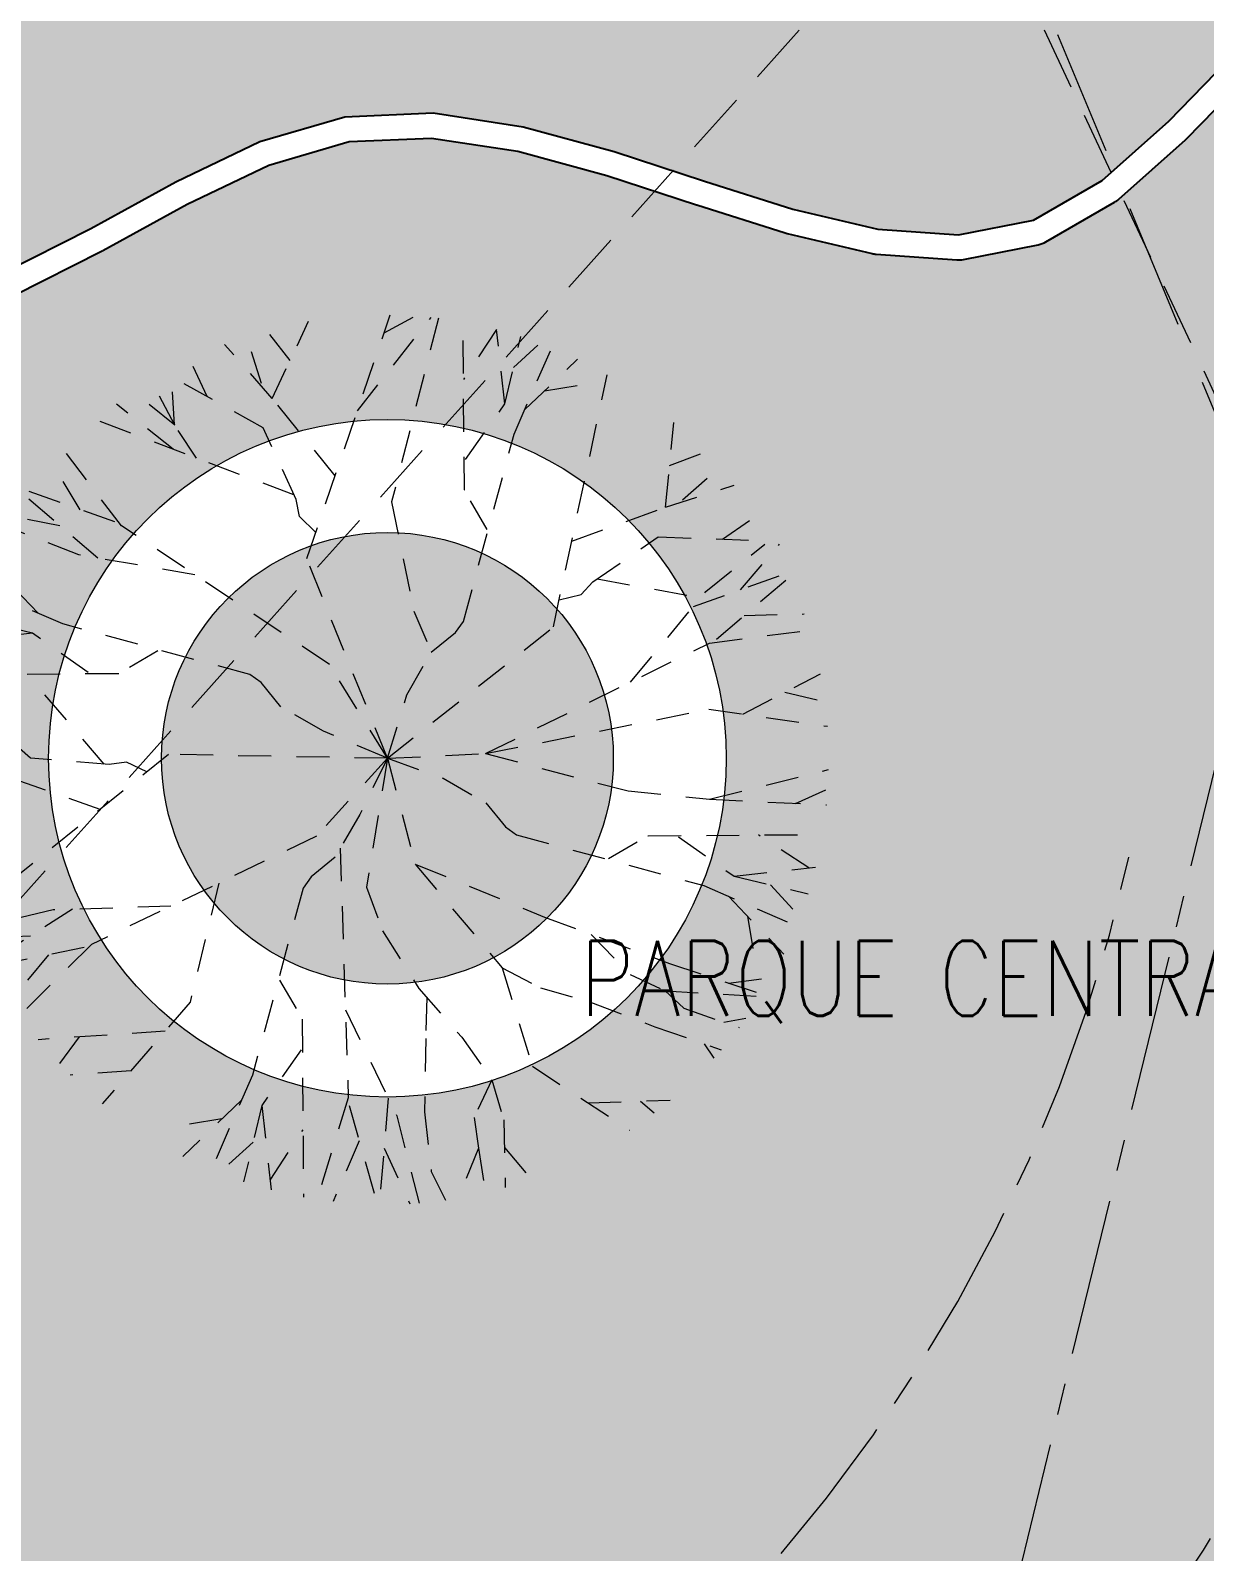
# Model space of a CAD drawing. Header units: inches. Extents: x 0 to 766, y -245 to 236.
# Drawn here: x 230.33 to 235.01, y 121.49 to 127.55 of the extents above; entities that cross this region are included whole.
import ezdxf

# ---------------------------------------------------------------- set-up
doc = ezdxf.new("R2010")
doc.units = ezdxf.units.IN
doc.header["$MEASUREMENT"] = 0
for name, pattern in [('CENTER', [2, 1.25, -0.25, 0.25, -0.25]), ('HIDDEN', [0.375, 0.25, -0.125]), ('HIDDEN2', [0.1875, 0.125, -0.0625])]:
    doc.linetypes.add(name, pattern=pattern)
for name, color, linetype, lineweight in [('A-BARANDAS', 251, 'Continuous', 9), ('A-JARDIN', 251, 'Continuous', 9), ('A-MURO BAJO', 251, 'Continuous', 9), ('A-PROYECCIONES', 251, 'HIDDEN', 9), ('DLP_TEXTO AMBIENTE', 251, 'Continuous', 9)]:
    doc.layers.add(name, color=color, linetype=linetype, lineweight=lineweight)
doc.styles.add('R100-200', font='romans.shx', dxfattribs={"width": 0.8, "height": 0.3})
pattern_1 = [(252.5, (224.7641944979498, 71.68061551552734), (0.1469112948203549, -0.1958632256862088), [0, -0.19304, 0, -0.2159, 0, -0.206375]), (222.5, (224.7641944979498, 71.68061551552734), (0.02146303516649123, -0.4225123546636738), [0, -0.10414, 0, -0.17399, 0, -0.06667500000000001]), (182.5, (224.8921542387927, 71.77021389089992), (-0.3235593409169935, -0.227435928835707), [0, -0.0635, 0, -0.2286, 0, -0.29845]), (172.5, (224.8921542387927, 71.77021389089992), (-0.2488009110903542, -0.3102854999200086), [0, -0.03175, 0, -0.14986, 0, -0.17145])]

# ---------------------------------------------------------------- blocks, each defined once
blk = doc.blocks.new('base general')
at = {"layer": 'A-PROYECCIONES', "color": 251}
for p, q in [((2.45636079198448, 71.1574504263699, 1.244826271779357e-06), (21.76303580476088, 29.87713120225817, 1.408050102675088e-06)), ((-4.806561493023764, 40.88797335885465, 1.244826271779357e-06), (16.04507620376535, 64.1407385263592, 1.244826271779357e-06))]:
    blk.add_line(p, q, dxfattribs=at)
blk = doc.blocks.new('TEXTOS_PG')
at = {"layer": 'DLP_TEXTO AMBIENTE', "style": 'R100-200', "width": 0.8}
blk.add_text('PARQUE CENTRAL', height=0.2999999999999998, dxfattribs=at).set_placement((64.41422689252067, 93.79233507160097, -6.446038355043855e-05))
blk = doc.blocks.new('pl_01')
at = {"layer": 'A-PROYECCIONES', "color": 8, "linetype": 'HIDDEN2', "ltscale": 0.3}
for p, q in [((-0.00933064142401463, 0.4339573252559603), (-0.07629614342999957, 0.5042073202916981)), ((-0.04222507114798191, 0.4684646112120845), (-0.02752374222001208, 0.5091026070779208)), ((-0.00933064142401463, 0.4339573252559603), (0.02254389391805489, 0.5092046996398949)), ((-0.00299265267597093, 0.4541108094897481), (-0.003720706704029908, 0.5097698180641146)), ((0.06034804775998737, 0.4593845606218565), (0.06560942403604031, 0.5053086824761976)), ((0.1041756627600421, 0.3033427826519528), (0.1078314014699799, 0.4978249883099579)), ((0.1454540574241037, 0.4846818599996823), (0.1065310103520005, 0.4286619181261813)), ((0.1527459413220527, 0.3996604118517553), (0.1451653107840229, 0.4880540082599509)), ((-0.1914431472719684, 0.4110081548039943), (-0.1926826953480258, 0.4722286299120242)), ((-0.1623333610079385, 0.3843826208817518), (-0.1797664393980085, 0.4684646112118571)), ((0.01086306109198176, 0.2486758250340699), (-0.1667542783139879, 0.4819985787239602)), ((0.01089812318400618, 0.4055704368297484), (0.08056959370202321, 0.4813922107800863)), ((0.1527459413220527, 0.3996604118517553), (0.1735934487300028, 0.478512994284074)), ((-0.2059609158359876, 0.3501970811817046), (-0.2261308998779441, 0.4634744505299295)), ((-0.1622395183500203, 0.3623223775857696), (-0.2206993693320101, 0.4597815872518822)), ((0.1623859541460888, 0.3650077213380882), (0.2086916340600169, 0.4640457563821201)), ((-0.2132600183999784, 0.3911887916819978), (-0.2686416239519644, 0.4389949228859678)), ((-0.04949736152400419, 0.3279666836160686), (-0.00933064142401463, 0.4339573252559603)), ((0.1753548032340291, 0.3927459610622464), (0.2379138252659914, 0.4495383001983555)), ((-0.2028342022199467, 0.3418079600521651), (-0.2842287863219894, 0.4286021063219323)), ((0.1983359420639204, 0.4136089370397258), (0.2568401362800046, 0.4215659694477836)), ((0.2404073587500193, 0.3446211773159575), (0.2735482543560011, 0.4238377867616236)), ((0.2740587171659854, 0.3652098439858946), (0.2858973294059979, 0.4202067977637398)), ((-0.3036160607219927, 0.2608269023883167), (-0.3094755550380341, 0.4051527854398955)), ((0.00126945397801137, 0.3162353201280439), (0.01089812318400618, 0.4055704368297484)), ((0.1063680747479907, 0.3376706331955575), (0.1527459413220527, 0.3996604118517553)), ((0.2361101900040126, 0.3229827103618845), (0.3085649718840386, 0.4036059284399016)), ((0.2767182799678949, 0.3027467270878788), (0.3139676277660328, 0.3993551654039038)), ((-0.3075811708320089, 0.3584975158437373), (-0.3375118225439451, 0.3819746801518704)), ((-0.1617661801079748, 0.2505444282899134), (-0.1623333610079385, 0.3843826208817518)), ((0.001891290491983, 0.3220050967379393), (0.094769740961965, 0.3975546238561947)), ((-0.3475560806639919, 0.3008327493596425), (-0.3505600769578905, 0.3699556012620633)), ((0.09918550207800081, 0.1538060539862727), (0.1623859541460888, 0.3650077213380882)), ((0.2916970119179041, 0.3415955250236493), (0.3452141391659893, 0.372259386954056)), ((0.2720508967800583, 0.2951073159838415), (0.3594844106099799, 0.3582830183402166)), ((-0.2714558724539984, 0.2315469618536099), (-0.3843991206900341, 0.3343768590241325)), ((-0.08625790250999898, 0.08274653711964675), (-0.2028342022199467, 0.3418079600521651)), ((0.2143397245861252, 0.2133445799161109), (0.2404073587500193, 0.3446211773159575)), ((0.003491771868027627, 0.2967201722162827), (0.00126945397801137, 0.3162353201280439)), ((0.3020753911499696, 0.09841413605386151), (0.3929377713300255, 0.3206139566759703)), ((-0.008186998481960472, 0.2736998463419695), (0.003491771868027627, 0.2967201722162827)), ((0.1040921324819806, 0.3027611644199624), (0.1041756627600421, 0.3033427826519528)), ((0.1288428757200109, 0.2576094398282294), (0.1040921324819806, 0.3027611644199624)), ((0.1082315218139911, 0.06301689170391), (0.2720508967800583, 0.2951073159838415)), ((0.3576281822099645, 0.2342653052219248), (0.4106276279820236, 0.2972161976938423)), ((0.3848291469359992, 0.2316841165079495), (0.4238429429519783, 0.2776938311158119)), ((-0.3839608445399563, 0.1758023605261769), (-0.446351774777952, 0.2445281857981172)), ((-0.404823820518061, 0.1987834993558408), (-0.4127808529260051, 0.2572866623336267)), ((-2.273736754432321e-13, -4.547473508864641e-13), (0.01086306109198176, 0.2486758250340699)), ((0.3848291469359992, 0.2316841165079495), (0.4363518598919995, 0.2571990071039636)), ((-0.1368298140299657, 0.195129823121988), (-0.2714558724539984, 0.2315469618536099)), ((0.3469569313859893, 0.2081687963939203), (0.3848291469359992, 0.2316841165079495)), ((0.3852509232780221, 0.2321811732238075), (0.4490453684339855, 0.2338528100219719)), ((-0.3562236360539828, 0.1628335114380661), (-0.4622668708320248, 0.2124144032397908)), ((0.3794223661019487, 0.1313044408259429), (0.4317391323180573, 0.2199940025398064)), ((0.4165541527680148, 0.1942522395836477), (0.4592102813999759, 0.2127299620681242)), ((-0.4321712210399937, 0.1641112153199629), (-0.4662391996079691, 0.2033982894056408)), ((-0.3908752953300336, 0.1531934986137458), (-0.477064104893941, 0.1759797334618725)), ((-0.1450219687019967, 0.09963202813196403), (-0.3562236360539828, 0.1628335114380661)), ((0.4124611691459563, 0.1201928513760322), (0.4753378124819392, 0.1726581158638965)), ((-0.3908752953300336, 0.1531934986137458), (-0.4871671435799385, 0.1449353447098929)), ((-0.4758977747159747, 0.1459016147157399), (-0.419877832842019, 0.1069785676438642)), ((-0.3288855166740063, 0.1068146008019539), (-0.3908752953300336, 0.1531934986137458)), ((0.06177631239006587, 0.119621545524069), (0.08985382941602893, 0.1412981682840382)), ((0.08985382941602893, 0.1412981682840382), (0.09918550207800081, 0.1538060539862727)), ((0.4299055911540108, 0.1321108689419361), (0.4834691241119913, 0.1476072823677441)), ((-0.2488243233059393, 0.1292904330121019), (-0.2939770791360843, 0.1045386585360575)), ((0.2967356407859825, 0.096143349977865), (0.3794223661019487, 0.1313044408259429)), ((0.4550347987380405, 0.09873897602369652), (0.4896864580140914, 0.1246364559181075)), ((-0.294558697367961, 0.1046232200517352), (-0.4963018497840039, 0.1084150821779986)), ((-0.2939770791360843, 0.1045386585360575), (-0.294558697367961, 0.1046232200517352)), ((0.03271190059803075, 0.071955662687742), (0.06177631239006587, 0.119621545524069)), ((0.3227063385780298, 0.0509720318636937), (0.4124611691459563, 0.1201928513760322)), ((0.4124611691459563, 0.1201928513760322), (0.4990480365780172, 0.07656014035796943)), ((-0.3847291168499396, 0.05461333324205953), (-0.4992841900800613, 0.0931094477816714)), ((-0.1325130517619755, 0.09030138670800625), (-0.1450219687019967, 0.09963202813196403)), ((-0.1108364290020063, 0.06222283844363119), (-0.1325130517619755, 0.09030138670800625)), ((0.2587809261960956, 0.07474000528782199), (0.2774164280940568, 0.09260104744794262)), ((0.2774164280940568, 0.09260104744794262), (0.2967356407859825, 0.096143349977865)), ((-0.433970731349973, 0.04354814950170294), (-0.5022129059999543, 0.07481116070994176)), ((-2.273736754432321e-13, -4.547473508864641e-13), (-0.08625790250999898, 0.08274653711964675)), ((-2.273736754432321e-13, -4.547473508864641e-13), (0.2293019567280226, 0.08570000275176426)), ((-2.273736754432321e-13, -4.547473508864641e-13), (0.03271190059803075, 0.071955662687742)), ((0.2293019567280226, 0.08570000275176426), (0.5038618555619792, -0.01638121562996275)), ((-0.3936586066920427, 0.05396571577807663), (-0.5067647905319745, 0.02473630590566245)), ((-0.2846536563779978, 0.05523929470814437), (-0.4065934249260295, 7.012418404883647e-05)), ((-0.1006529537519896, 0.05639015631595612), (-0.3847291168499396, 0.05461333324205953)), ((-0.06317157740403445, 0.03315945788995123), (-0.1108364290020063, 0.06222283844363119)), ((-2.273736754432321e-13, -4.547473508864641e-13), (0.1082315218139911, 0.06301689170391)), ((-0.3864945963059654, 0.009163580867834753), (-0.5068483208100361, 0.02260164324616198)), ((-0.1457252730180016, 0.02767327173000922), (-0.1959073765740413, 0.01057843940361636)), ((-2.273736754432321e-13, -4.547473508864641e-13), (-0.1457252730180016, 0.02767327173000922)), ((-2.273736754432321e-13, -4.547473508864641e-13), (-0.06317157740403445, 0.03315945788995123)), ((0.3958757683919885, 0.02376694218605735), (0.4998297149820132, -0.06286014352804159)), ((-0.4429167209999605, 0.01546341380981175), (-0.5069256636599562, -0.01227070096206262)), ((-0.4065934249260295, 7.012418404883647e-05), (-0.5064781063679789, -0.02275632894634327)), ((-0.1959073765740413, 0.01057843940361636), (-0.2625861944160306, -0.0288767264762555)), ((-2.273736754432321e-13, -4.547473508864641e-13), (-0.1211869648080324, -0.02853435545989669)), ((-2.273736754432321e-13, -4.547473508864641e-13), (-0.02437434136800221, -0.06272402011200029)), ((-2.273736754432321e-13, -4.547473508864641e-13), (0.07150810539599206, -0.0239267840759112)), ((-2.273736754432321e-13, -4.547473508864641e-13), (0.002329566641947167, -0.111590263979906)), ((-2.273736754432321e-13, -4.547473508864641e-13), (0.1443908510460119, -0.1925424469802692)), ((0.2912154237720301, -0.01241198056823123), (0.166597530137949, -0.03440313091800817)), ((0.4986695722320178, -0.07104198581987475), (0.2912154237720301, -0.01241198056823123)), ((0.4837124962800203, -0.008890302798135963), (0.5018705349839934, -0.04520638020585466)), ((-0.4029366549779638, -0.03154866413410673), (-0.4711107679199813, -0.03752984453399222)), ((-0.3197322481859146, -0.03526421464835039), (-0.4029366549779638, -0.03154866413410673)), ((-0.2625861944160306, -0.0288767264762555), (-0.3193032531780204, -0.07610742687597849)), ((-0.1211869648080324, -0.02853435545989669), (-0.2417159997719978, -0.1241476491061348)), ((-0.1211869648080324, -0.02853435545989669), (-0.185162907851975, -0.1738976639401244)), ((0.07150810539599206, -0.0239267840759112), (0.119173988231978, -0.05299119586834422)), ((0.166597530137949, -0.03440313091800817), (0.119173988231978, -0.05299119586834422)), ((-0.4711107679199813, -0.03752984453399222), (-0.5039732292659664, -0.05289322825797171)), ((-0.2731048220159664, -0.0376360620482501), (-0.3197322481859146, -0.03526421464835039)), ((-0.4457103447419968, -0.09188227456183995), (-0.5021304069599637, -0.06730581054603135)), ((-0.02437434136800221, -0.06272402011200029), (-0.05343875315998048, -0.1103899029480999)), ((0.119173988231978, -0.05299119586834422), (0.1408506109920609, -0.08106974413226453)), ((-0.3193032531780204, -0.07610742687597849), (-0.3684314314979815, -0.1091926356300519)), ((0.1408506109920609, -0.08106974413226453), (0.1533595279320252, -0.09040038555622232)), ((-0.4457103447419968, -0.09188227456183995), (-0.4966823766060315, -0.09850488499796484)), ((-0.4110669353700018, -0.08778413474988156), (-0.4457103447419968, -0.09188227456183995)), ((-0.3684314314979815, -0.1091926356300519), (-0.4110669353700018, -0.08778413474988156)), ((0.1533595279320252, -0.09040038555622232), (0.3645601640459972, -0.1536008376240261)), ((0.2571618825359678, -0.1200587904359054), (0.3023136071280419, -0.09530701596008839)), ((0.3023136071280419, -0.09530701596008839), (0.3028952253600323, -0.09539157747599347)), ((0.3028952253600323, -0.09539157747599347), (0.4936701304080202, -0.09897719200239408)), ((0.337223075903978, -0.09758295822598484), (0.3992128545600053, -0.1439618560382314)), ((0.4842353339460033, -0.1366699721397708), (0.4282143608339766, -0.09774692506789506)), ((-0.3684314314979815, -0.1091926356300519), (-0.4145318950500041, -0.121334431842115)), ((-0.05343875315998048, -0.1103899029480999), (-0.08151627018605723, -0.1320654944702255)), ((0.002329566641947167, -0.111590263979906), (-0.04420814182196864, -0.2724747355978252)), ((0.002329566641947167, -0.111590263979906), (0.1214158996440347, -0.3695059814938304)), ((0.002329566641947167, -0.111590263979906), (0.04610252602799392, -0.3666989516580088)), ((-0.4145318950500041, -0.121334431842115), (-0.491456062422003, -0.1211209655759831)), ((-0.445843374443939, -0.1215582104880468), (-0.4828596624540751, -0.1509288999659475)), ((-0.2417159997719978, -0.1241476491061348), (-0.3543509078460261, -0.155573595918213)), ((-0.2417159997719978, -0.1241476491061348), (-0.2653406311139292, -0.1670564310479676)), ((-0.08151627018605723, -0.1320654944702255), (-0.0908479428480291, -0.1445744114100762)), ((0.3992128545600053, -0.1439618560382314), (0.4843054581299953, -0.1366637847122547)), ((-0.3543509078460261, -0.155573595918213), (-0.4300520269499657, -0.2644166418660916)), ((-0.0908479428480291, -0.1445744114100762), (-0.1540483949160034, -0.3557760787621191)), ((0.3645601640459972, -0.1536008376240261), (0.4617141272639174, -0.19902584028614)), ((0.3992128545600053, -0.1439618560382314), (0.475494560658035, -0.1641287463660319)), ((0.4405087802700223, -0.1548795727439938), (0.4673003435100327, -0.1857754632237629)), ((-0.2653406311139292, -0.1670564310479676), (-0.2831975483219935, -0.2234692746001201)), ((0.392298403769928, -0.1665707179504352), (0.4479584435820243, -0.227881942002341)), ((-0.185162907851975, -0.1738976639401244), (-0.241538626836018, -0.3146193701820721)), ((-0.185162907851975, -0.1738976639401244), (-0.185162907851975, -0.1738976639401244)), ((0.413161379747919, -0.1895518567803265), (0.4211184121560905, -0.2480550197581124)), ((0.1443908510460119, -0.1925424469802692), (0.4291651622700101, -0.2611527735964501)), ((0.1749660265080024, -0.1999085800141529), (0.1804532439060154, -0.2251316302563282)), ((-0.3977835586919696, -0.2180212442460743), (-0.3968337884939501, -0.3112998150600106)), ((-0.2831975483219935, -0.2234692746001201), (-0.3130797318480063, -0.2959611810483693)), ((0.2412705049559918, -0.215883487872361), (0.2770823069820949, -0.3234230489877064)), ((-0.2061836632439622, -0.2263691158561869), (-0.2530173370139437, -0.2694068025482466)), ((0.1804532439060154, -0.2251316302563282), (0.19450386165596, -0.2388563767976848)), ((0.19450386165596, -0.2388563767976848), (0.243469104372025, -0.3141955313642484)), ((-0.1205053164899823, -0.2483777972518055), (-0.09575457325195202, -0.2935295218442207)), ((0.1976656373640253, -0.2437227889201949), (0.1733861698920123, -0.3609590809503516)), ((-0.2530173370139437, -0.2694068025482466), (-0.2725634220659572, -0.3087475010099752)), ((-0.04420814182196864, -0.2724747355978252), (-0.05619628357197826, -0.3649747217223194)), ((-0.3971782219859961, -0.277445302758224), (-0.4109421555720019, -0.2927499059160255)), ((-0.09575457325195202, -0.2935295218442207), (-0.09583913476797079, -0.2941111400757563)), ((0.07946410656597891, -0.278646695028101), (0.1801180915559826, -0.366859824786161)), ((-0.3130797318480063, -0.2959611810483693), (-0.3412933722899538, -0.3704908137840448)), ((-0.2725634220659572, -0.3087475010099752), (-0.2929644034200578, -0.3293567924404215)), ((-0.2725634220659572, -0.3087475010099752), (-0.2819641876740206, -0.416765556557948)), ((-0.09583913476797079, -0.2941111400757563), (-0.09955881023404345, -0.4920820238878605)), ((-0.241538626836018, -0.3146193701820721), (-0.2792004698339383, -0.4185939415322082)), ((-0.09803051551796216, -0.3284389906200431), (-0.1444094133300382, -0.3904287692760136)), ((0.243469104372025, -0.3141955313642484), (0.2373518005559845, -0.4169831477761363)), ((0.2770823069820949, -0.3234230489877064), (0.3732782500979397, -0.3355710326279677)), ((0.2770823069820949, -0.3234230489877064), (0.2999520721081126, -0.4020559777259223)), ((-0.2929644034200578, -0.3293567924404215), (-0.3164291928719649, -0.3916301615463453)), ((0.2849001222598986, -0.3430506018419237), (0.3206851120979763, -0.385813979226441)), ((0.3243810690900091, -0.3293959794841612), (0.3386688715800119, -0.3702278480936911)), ((-0.334111830857978, -0.351521190774065), (-0.3504373596359756, -0.3619851627599928)), ((-0.1540483949160034, -0.3557760787621191), (-0.2027362346099721, -0.4599084295259672)), ((0.1635275346120011, -0.3523193689859454), (0.2005386664320667, -0.4658597040240693)), ((-0.3099127999500411, -0.3743373315239751), (-0.306112687920006, -0.3996263809979155)), ((-0.05619628357197826, -0.3649747217223194), (-0.06592704534000404, -0.497562022620059)), ((-0.05619628357197826, -0.3649747217223194), (-0.02599338502795945, -0.5010929815321106)), ((0.04610252602799392, -0.3666989516580088), (0.02335754070003304, -0.501078544200027)), ((0.1214158996440347, -0.3695059814938304), (0.1335453210000423, -0.4878745728483409)), ((0.1256986310580146, -0.3773691712437994), (0.1979739775259759, -0.4668940357380507)), ((0.1801180915559826, -0.366859824786161), (0.2321522985600382, -0.435169029906092)), ((-0.2655994718519423, -0.3810445034757777), (-0.2607990589619931, -0.4301293697997153)), ((-0.1670172440040005, -0.3835143184860499), (-0.2345128023420102, -0.4447873867322869)), ((-0.1444094133300382, -0.3904287692760136), (-0.1665026562420167, -0.473998234319879)), ((-0.1444094133300382, -0.3904287692760136), (-0.1364400060660387, -0.4833412506002333)), ((0.2391275923919807, -0.3871494324359901), (0.2641990506479033, -0.4262952269161815)), ((-0.1899983828340055, -0.4043772944644388), (-0.248502577049976, -0.4123343268722692)), ((0.03960572662805362, -0.4050836924939176), (0.08300331538202954, -0.4945858697524272)), ((0.1518528892140125, -0.4097655130142357), (0.151629110567967, -0.4779612819540944)), ((0.1811225173679532, -0.4062974596199638), (0.2316387420358978, -0.4520194588260438)), ((-0.1553260987980138, -0.431723663747789), (-0.1927012576319953, -0.4641334116120106)), ((-0.1371175294319187, -0.4754502174243953), (-0.09819345112197198, -0.4194302755504395)), ((-0.06345516785398786, -0.463107329802142), (-0.06337163757609687, -0.4625257115701515)), ((-0.06337163757609687, -0.4625257115701515), (-0.04791750490801405, -0.4995492182458747)), ((0.06318704597390479, -0.4537158453358643), (0.05148249467401911, -0.4989098506862319))]:
    blk.add_line(p, q, dxfattribs=at)

msp = doc.modelspace()

# ---------------------------------------------------------------- hatches: boundary and pattern name
h = msp.add_hatch()
h.set_pattern_fill('AR-SAND', color=251, scale=0.005, angle=215)
h.set_pattern_definition(pattern_1)
edge = h.paths.add_edge_path()
edge.add_line((230.3396697523078, 133.2823181851628), (230.2623295047891, 133.345979945829))
edge.add_ellipse((233.8345979103999, 123.2629980017292), major_axis=(1.903492890928215, -11.14023951440234), ratio=0.4471166860788995, start_angle=201.1471434014336, end_angle=228.0875196622377)
edge.add_line((228.8563933613682, 130.0712711904077), (228.9544075487886, 130.0501225740509))
edge.add_spline(control_points=[(228.9544075487886, 130.0501225740509), (228.867825206655, 129.6488436228456), (228.796509481612, 129.2261538022058), (228.7414063188719, 128.7858617325174)], knot_values=[3.980856582888995, 3.980856582888995, 3.980856582888995, 3.980856582888995, 4.117810796237445, 4.117810796237445, 4.117810796237445, 4.117810796237445], degree=3, periodic=0)
edge.add_line((228.7414063188719, 128.7858617325174), (228.6421633533651, 128.7982751604518))
edge.add_ellipse((233.8345979103999, 123.2629980017292), major_axis=(1.903492890928215, -11.14023951440234), ratio=0.4471166860788995, start_angle=235.9332258345828, end_angle=248.0555698722372)
edge.add_line((228.5031507489296, 126.6367656393761), (228.9958369833423, 126.440344579597))
edge.add_line((228.9958369833423, 126.440344579597), (229.4400215162552, 126.3888409101265))
edge.add_line((229.4400215162552, 126.3888409101265), (229.8445784292073, 126.4480353026511))
edge.add_line((229.8445784292073, 126.4480353026511), (230.2183818037395, 126.5837084335136))
edge.add_line((230.2183818037395, 126.5837084335136), (230.5703057213052, 126.761640972537))
edge.add_line((230.5703057213052, 126.761640972537), (230.9092242634745, 126.9476135960641))
edge.add_line((230.9092242634745, 126.9476135960641), (231.2440115118172, 127.107406976712))
edge.add_line((231.2440115118172, 127.107406976712), (231.583541547787, 127.2068017898919))
edge.add_line((231.583541547787, 127.2068017898919), (231.9343269398325, 127.2214879692393))
edge.add_line((231.9343269398325, 127.2214879692393), (232.293434204121, 127.166792499912))
edge.add_line((232.293434204121, 127.166792499912), (232.6555683436402, 127.0679516308801))
edge.add_line((232.6555683436402, 127.0679516308801), (233.0154343614943, 126.9502016083198))
edge.add_line((233.0154343614943, 126.9502016083198), (233.3677372607292, 126.838778678407))
edge.add_line((233.3677372607292, 126.838778678407), (233.7071820443327, 126.7589190901118))
edge.add_line((233.7071820443327, 126.7589190901118), (234.0284737154382, 126.7358590914728))
edge.add_line((234.0284737154382, 126.7358590914728), (234.3263172770041, 126.7948349268036))
edge.add_line((234.3263172770041, 126.7948349268036), (234.5999449776084, 126.9522672659578))
edge.add_line((234.5999449776084, 126.9522672659578), (234.8666980476648, 127.1893144502165))
edge.add_line((234.8666980476648, 127.1893144502165), (235.1484449629736, 127.4783192464011))
edge.add_line((235.1484449629736, 127.4783192464011), (235.4670541994512, 127.791624415745))
edge.add_line((235.4670541994512, 127.791624415745), (235.8443942328979, 128.1015727250697))
edge.add_line((235.8443942328979, 128.1015727250697), (236.3023335392593, 128.3805069346773))
edge.add_line((236.3023335392593, 128.3805069346773), (236.8627405943646, 128.6007698104577))
edge.add_line((236.8627405943646, 128.6007698104577), (237.5474838742181, 128.7347041173984))
edge.add_ellipse((233.8345979103999, 123.2629980017292), major_axis=(1.903492890928215, -11.14023951440234), ratio=0.4471166860788995, start_angle=114.954663967562, end_angle=120.3321028464167)
edge.add_line((237.1724657361003, 129.6235258459467), (237.0810619289061, 129.5821313244151))
edge.add_spline(control_points=[(237.0810619289061, 129.5821313244151), (236.898665866431, 129.9846381862508), (236.7067171708279, 130.3685674928921), (236.506995179074, 130.7306051655533)], knot_values=[2.100216965829491, 2.100216965829491, 2.100216965829491, 2.100216965829491, 2.232474211763281, 2.232474211763281, 2.232474211763281, 2.232474211763281], degree=3, periodic=0)
edge.add_line((236.506995179074, 130.7306051655533), (236.5950095724544, 130.7791604857787))
edge.add_ellipse((233.8345979103999, 123.2629980017292), major_axis=(1.903492890928215, -11.14023951440234), ratio=0.4471166860788995, start_angle=127.9090223588658, end_angle=150.5435838134925)
edge.add_line((234.6266264065743, 133.3816689340035), (234.5595668128174, 133.3070235141413))
edge.add_spline(control_points=[(234.5595668128174, 133.3070235141413), (234.3436081510683, 133.5011540540355), (234.126218012558, 133.6690195930051), (233.3059751483036, 134.1982920720102), (232.7087417200621, 134.3718608069094), (231.5893246081489, 134.2869398268732), (231.0623856989207, 134.0293515567528), (230.5059300173255, 133.4751762571605), (230.4217018448928, 133.3821808892163), (230.3396697523078, 133.2823181851628)], knot_values=[2.627512083252793, 2.627512083252793, 2.627512083252793, 2.627512083252793, 2.752390355920368, 2.752390355920368, 3.099682615170741, 3.099682615170741, 3.446974874421115, 3.446974874421115, 3.510668945630634, 3.510668945630634, 3.510668945630634, 3.510668945630634], degree=3, periodic=0)
at = {"layer": 'A-JARDIN'}
h = msp.add_hatch(dxfattribs=at)
h.set_pattern_fill('AR-SAND', color=251, scale=0.005, angle=215)
h.set_pattern_definition(pattern_1)
edge = h.paths.add_edge_path()
edge.add_arc((225.6879002641892, 123.3335698759975), 1.002146658241305, 257.4460299640672, 366.6326294050357)
edge.add_spline(control_points=[(231.2466494466591, 136.2993001053902), (230.9591041243641, 136.2250012774812), (230.6797355579276, 136.1215556246089), (229.9129465459212, 135.7455524849566), (229.4670531478425, 135.4095382532897), (228.6980060788867, 134.6328291409509), (228.3721456226142, 134.1920316238748), (227.8113876408554, 133.2359534204798), (227.5760997863492, 132.7197153634252), (226.9675558980909, 131.0385636380734), (226.7113627121091, 129.7640265879082), (226.4641705319757, 127.0286333692121), (226.4758844817645, 125.568590777074), (226.6351630469965, 123.8771913471492), (226.6579394221719, 123.663304786277), (226.6833397042303, 123.4493206702965)], knot_values=[3.178988399227746, 3.178988399227746, 3.178988399227746, 3.178988399227746, 3.27264474534757, 3.27264474534757, 3.451258533299967, 3.451258533299967, 3.629872321252364, 3.629872321252364, 3.808486109204761, 3.808486109204761, 4.176816059395009, 4.176816059395009, 4.545146009585258, 4.545146009585258, 4.598367518391226, 4.598367518391226, 4.598367518391226, 4.598367518391226], degree=3, periodic=0)
edge.add_line((227.515378732782, 144.155646893275), (222.7705222890602, 122.9596663295152))
edge.add_line((222.7705222890602, 122.9596663295152), (225.4700745225657, 122.3553828420909))
edge.add_line((237.0326780342677, 136.0598947313475), (237.248083948298, 137.0308641279908))
edge.add_arc((237.0517782714981, 147.9595150212618), 10.93041381951005, 241.9587497731338, 271.0290636464855, ccw=False)
edge.add_line((231.9133128974011, 138.3122293996485), (232.1964717185131, 138.1244385084929))
edge.add_line((232.1964717185131, 138.1244385084929), (232.3979781340406, 137.861538208169))
edge.add_line((232.3979781340406, 137.861538208169), (232.5063023821515, 137.5519653065922))
edge.add_line((232.5063023821515, 137.5519653065922), (232.5099147009844, 137.2241566135409))
edge.add_line((232.5099147009844, 137.2241566135409), (232.3972853287653, 136.9065489387932))
edge.add_line((232.3972853287653, 136.9065489387932), (232.1568845034583, 136.627579088402))
edge.add_line((232.1568845034583, 136.627579088402), (231.7771824634058, 136.4156838749396))
edge.add_line((231.7771824634058, 136.4156838749396), (231.6699464528303, 136.4118425688567))
edge.add_line((231.6699464528303, 136.4118425688567), (231.3560908607562, 136.325824191873))
edge.add_line((231.3560908607562, 136.325824191873), (230.9961608123506, 136.2265572138922))
edge.add_spline(control_points=[(242.335392128962, 115.711400345047), (242.4972075047501, 116.4642880811217), (242.6101641862135, 117.244457290587), (242.8343337629287, 119.8062117957371), (242.7804862959258, 121.6727872975962), (242.3015829674498, 125.4022095129686), (241.8761861856567, 127.2613408612879), (240.8451584959059, 130.2857026449265), (240.3143472674076, 131.5070206197771), (239.2291498015059, 133.4438550342666), (238.7178828295384, 134.2092209505709), (237.783157242515, 135.3329146244424), (237.4002201774222, 135.7349236841174), (236.982852323674, 136.1042910861643)], knot_values=[0.8406520218730379, 0.8406520218730379, 0.8406520218730379, 0.8406520218730379, 1.040299333781935, 1.040299333781935, 1.478077922924497, 1.478077922924497, 1.915856512067059, 1.915856512067059, 2.242318769656856, 2.242318769656856, 2.484008472098275, 2.484008472098275, 2.63345040619262, 2.63345040619262, 2.63345040619262, 2.63345040619262], degree=3, periodic=0)
edge.add_arc((244.6264686568413, 115.0296093077259), 2.390370405447812, 163.4277606520959, 242.6530385894294)
edge.add_arc((236.9995836453984, 146.8800651161792), 9.867755442743283, 196.0271605298693, 288.2615441978883)
edge.add_line((240.09169562792, 137.5092892163294), (249.3412522330711, 115.3263536431687))
edge.add_line((249.3412522330711, 115.3263536431687), (245.2035464950552, 113.5643105693953))
h = msp.add_hatch(dxfattribs=at)
h.set_pattern_fill('AR-SAND', color=251, scale=0.005, angle=215, style=0)
h.set_pattern_definition(pattern_1)
edge = h.paths.add_edge_path()
edge.add_ellipse((233.8345979103999, 123.2629980017292), major_axis=(1.903492890928215, -11.14023951440234), ratio=0.4471166860788995, start_angle=263.4673947837129, end_angle=411.4738928118009)
edge.add_line((238.9169765186304, 116.9898873106935), (238.8184370591719, 117.0070828991802))
edge.add_spline(control_points=[(238.8184370591719, 117.0070828991803), (238.8375174856576, 117.1163257398503), (238.8555257988576, 117.2269198010536), (238.9283077183884, 117.7082538111927), (238.972280495562, 118.0916877725022), (239.0041717854276, 118.4862749987142)], knot_values=[7.181571644486558, 7.181571644486558, 7.181571644486558, 7.181571644486558, 7.217271496708098, 7.217271496708098, 7.335160309718765, 7.335160309718765, 7.335160309718765, 7.335160309718765], degree=3, periodic=0)
edge.add_line((239.0041717854276, 118.4862749987142), (239.1039737214687, 118.4781856827839))
edge.add_ellipse((233.8345979103999, 123.2629980017292), major_axis=(1.903492890928215, -11.14023951440234), ratio=0.4471166860788995, start_angle=60.27411383579531, end_angle=95.49161994442852)
edge.add_line((238.6105585962205, 125.176297900188), (238.512549429108, 125.1551832734468))
edge.add_spline(control_points=[(238.512549429108, 125.1551832734468), (238.4147870280087, 125.6083667120757), (238.3048639313149, 126.0566481799679), (238.1836936320417, 126.4966032338189)], knot_values=[1.666650803193895, 1.666650803193895, 1.666650803193895, 1.666650803193895, 1.790676155569916, 1.790676155569916, 1.790676155569916, 1.790676155569916], degree=3, periodic=0)
edge.add_line((238.1836936320417, 126.4966032338189), (238.280522970955, 126.5232789006929))
edge.add_ellipse((233.8345979103999, 123.2629980017292), major_axis=(1.903492890928215, -11.14023951440234), ratio=0.4471166860788995, start_angle=102.5974605021038, end_angle=114.3993145761366)
edge.add_line((237.5844053696144, 128.6400309103401), (236.8908591467427, 128.5043747668015))
edge.add_line((236.8908591467427, 128.5043747668015), (236.3469653042796, 128.2906022584858))
edge.add_line((236.3469653042796, 128.2906022584858), (235.9024269895984, 128.0198306926387))
edge.add_line((235.9024269895984, 128.0198306926387), (235.5339814130805, 127.7171883183392))
edge.add_line((235.5339814130805, 127.7171883183392), (235.2193122365519, 127.4077576166813))
edge.add_line((235.2193122365519, 127.4077576166813), (234.9358016220023, 127.1169436869897))
edge.add_line((234.9358016220023, 127.1169436869897), (234.658704607286, 126.8707044690149))
edge.add_line((234.658704607286, 126.8707044690149), (234.376187338646, 126.7081574970084))
edge.add_arc((234.3263172763094, 126.7948349270726), 0.09999999999999999, 281.2002263848765, 299.91407110358455, ccw=False)
edge.add_line((234.3457410990224, 126.6967394882836), (234.047897540932, 126.6377636527097))
edge.add_arc((234.028473718219, 126.7358590914987), 0.1, 265.89476171988656, 281.20022638486046, ccw=False)
edge.add_line((234.0213148546898, 126.6361156672895), (233.6920560804537, 126.6597474871236))
edge.add_line((233.6920560804537, 126.6597474871236), (233.3411716297518, 126.7422984314862))
edge.add_line((233.3411716297518, 126.7422984314862), (232.9848071648919, 126.8550059138195))
edge.add_line((232.9848071648919, 126.8550059138195), (232.6268360796622, 126.972135903393))
edge.add_line((232.6268360796622, 126.972135903393), (232.272671200912, 127.068801643406))
edge.add_line((232.272671200912, 127.068801643406), (231.928838839953, 127.1211705990927))
edge.add_line((231.928838839953, 127.1211705990927), (231.5999211063847, 127.1073999433639))
edge.add_line((231.5999211063847, 127.1073999433639), (231.2798267564742, 127.0136947781639))
edge.add_line((231.2798267564742, 127.0136947781639), (230.9548511102569, 126.8585844590189))
edge.add_line((230.9548511102569, 126.8585844590189), (230.6169323033941, 126.6731604137633))
edge.add_line((230.6169323033941, 126.6731604137633), (230.2581437883861, 126.4917571371017))
edge.add_line((230.2581437883861, 126.4917571371017), (229.8691278435158, 126.3505625551587))
edge.add_line((229.8691278435158, 126.3505625551587), (229.4544992629893, 126.28989448652))
edge.add_arc((229.4400215141926, 126.3888409103552), 0.1, 263.38602868295936, 278.3243942257647, ccw=False)
edge.add_line((229.428503576539, 126.289506439439), (228.9843190451041, 126.3410101087348))
edge.add_arc((228.9958369827577, 126.440344579651), 0.1, 248.26412874775622, 263.38602868294316, ccw=False)
edge.add_line((228.9588041439421, 126.3474544894947), (228.5024560459735, 126.5293884883467))
edge.add_ellipse((233.8345979103999, 123.2629980017292), major_axis=(1.903492890928215, -11.14023951440234), ratio=0.4471166860788995, start_angle=248.6322747429685, end_angle=255.756195188041)
edge.add_line((228.5383872748539, 125.1791181185704), (228.6382450769254, 125.1847162759723))
edge.add_spline(control_points=[(228.6382450769254, 125.1847162759723), (228.6433885250246, 125.0931562642427), (228.6490877446142, 125.001391538498), (228.6826792307786, 124.5076804478513), (228.7206329516141, 124.1025955538126), (228.7688427616324, 123.6966473991843)], knot_values=[4.463788780144643, 4.463788780144643, 4.463788780144643, 4.463788780144643, 4.488851652172236, 4.488851652172236, 4.598372441142901, 4.598372441142901, 4.598372441142901, 4.598372441142901], degree=3, periodic=0)
edge.add_line((228.7688427616324, 123.6966473991843), (228.6693933858521, 123.6848499365958))
h.paths.add_polyline_path([(230.4026766664762, 124.6498487862619, -1), (233.1026766664762, 124.6498487862619, -1)], flags=16)
edge = h.paths.add_edge_path(flags=0)
edge.add_arc((231.7526766664762, 124.6498487862619), 0.9, 0, 360)

# ---------------------------------------------------------------- linework, layer by layer
at = {"color": 251}
msp.add_lwpolyline([(228.5031507489277, 126.6367656393768), (228.9958369833423, 126.440344579597), (229.4400215162552, 126.3888409101265), (229.8445784292073, 126.4480353026511), (230.2183818037395, 126.5837084335136), (230.5703057213052, 126.761640972537), (230.9092242634745, 126.9476135960641), (231.2440115118172, 127.107406976712), (231.583541547787, 127.2068017898919), (231.9343269398325, 127.2214879692393), (232.293434204121, 127.166792499912), (232.6555683436402, 127.0679516308801), (233.0154343614943, 126.9502016083198), (233.3677372607292, 126.838778678407), (233.7071820443327, 126.7589190901118), (234.0284737154382, 126.7358590914728), (234.3263172770041, 126.7948349268036), (234.5999449776084, 126.9522672659578), (234.8666980476648, 127.1893144502165), (235.1484449629736, 127.4783192464011)], dxfattribs=at)
msp.add_lwpolyline([(230.2635024812137, 126.4944664892601), (230.6154263987794, 126.6723990292149, 0.00843661037348202), (230.6184116652241, 126.6739721746044), (230.9548511102569, 126.8585844590189), (231.2798267564742, 127.0136947781639), (231.5999211063847, 127.1073999433639), (231.928838839953, 127.1211705990927), (232.2726712009119, 127.0688016434061), (232.6268360796623, 126.9721359033929), (232.9843362548511, 126.8551599980192, 0.002477282000151609), (232.9852795436984, 126.8548565144511), (233.3375824429334, 126.7434335845383, 0.01881537363771804), (233.3448359828274, 126.7414363362687), (233.6842807664309, 126.6615767489048, 0.03987447875801257), (233.7000231807999, 126.6591756661283), (234.0213148519053, 126.6361156674894, 0.06688214651195301), (234.0478975378448, 126.6377636520984), (234.3457410994108, 126.6967394883605, 0.08183651479910242), (234.3761873395654, 126.7081574975373), (234.6498150401696, 126.8655898357602, 0.05114545127797471), (234.6663709266816, 126.8775170595246), (234.933123996738, 127.1145642447146, 0.01790468480909277), (234.9383021186461, 127.1195085971477), (235.2193122365518, 127.4077576166811)], format="xyb", dxfattribs=at)
at = {"layer": 'A-BARANDAS', "color": 251}
for points, knots in [([(239.3847024874942, 116.9082669793489, -2.710756627989497e-06), (239.445385905123, 117.2561703092279, -2.710756627989497e-06), (239.495437606058, 117.6159442039998, -2.710756627989497e-06), (239.6839478422428, 119.3925463157566, -2.710756627989497e-06), (239.6759441300476, 120.9437900335388, -2.710756627989497e-06), (239.3503524120263, 124.0923252730491, -2.710756627989497e-06), (239.0334067296592, 125.6869034209149, -2.710756627989497e-06), (238.1407391653868, 128.6613657875778, -2.710756627989497e-06), (237.5661186911113, 130.0386774550053, -2.710756627989497e-06), (236.2418545006315, 132.3582371073635, -2.710756627989497e-06), (235.4952358123503, 133.3001857819827, -2.710756627989497e-06), (234.1945104602439, 134.3533014693158, -2.710756627989497e-06), (233.6692063694593, 134.6446733699041, -2.710756627989497e-06), (232.5977720704343, 134.9453948438959, -2.710756627989497e-06), (232.0488702300011, 134.9486037270026, -2.710756627989497e-06), (231.021810808825, 134.6468617814454, -2.710756627989497e-06), (230.5515569702495, 134.3436569656106, -2.710756627989497e-06), (230.0573277065944, 133.836360297245, -2.710756627989497e-06), (229.9751992279437, 133.7444859492453, -2.710756627989497e-06), (229.8956105519849, 133.6478405549051, -2.710756627989497e-06)], [0.898317537541338, 0.898317537541338, 0.898317537541338, 0.898317537541338, 1.00766737331721, 1.00766737331721, 1.423431761626511, 1.423431761626511, 1.839196149935811, 1.839196149935811, 2.254960538245112, 2.254960538245112, 2.670724926554412, 2.670724926554412, 2.932666951647042, 2.932666951647042, 3.194608976739671, 3.194608976739671, 3.456551001832301, 3.456551001832301, 3.510712109295373, 3.510712109295373, 3.510712109295373, 3.510712109295373]), ([(239.3354710924561, 116.9168580836477, -2.710756627989497e-06), (239.357111820975, 117.0409312025504, -2.710756627989497e-06), (239.3773998781637, 117.1665456323745, -2.710756627989497e-06), (239.5748933309753, 118.492599819866, -2.710756627989497e-06), (239.6315456040268, 119.8205538662942, -2.710756627989497e-06), (239.4967180380429, 122.5705728764506, -2.710756627989497e-06), (239.3063541582617, 123.9909618954035, -2.710756627989497e-06), (238.7018375566061, 126.7406860628026, -2.710756627989497e-06), (238.2892735426669, 128.0698916568281, -2.710756627989497e-06), (237.2916202549188, 130.4642492058547, -2.710756627989497e-06), (236.7077057345834, 131.5307602287131, -2.710756627989497e-06), (235.4316080674419, 133.2656229176419, -2.710756627989497e-06), (234.7398372235132, 133.9367621076154, -2.710756627989497e-06), (233.5652593922807, 134.6227253406169, -2.710756627989497e-06), (233.1014863722323, 134.7897196496697, -2.710756627989497e-06), (232.1718205810996, 134.8948348780023, -2.710756627989497e-06), (231.7086034585902, 134.8316573808762, -2.710756627989497e-06), (230.7766913885082, 134.4474998387369, -2.710756627989497e-06), (230.3246483252099, 134.0903407466458, -2.710756627989497e-06), (229.9342137518636, 133.6160647637071, -2.710756627989497e-06)], [0.8983553462070453, 0.8983553462070453, 0.8983553462070453, 0.8983553462070453, 0.9374726089108234, 0.9374726089108234, 1.306533264557714, 1.306533264557714, 1.675593920204604, 1.675593920204604, 2.044654575851495, 2.044654575851495, 2.413715231498386, 2.413715231498386, 2.782775887145276, 2.782775887145276, 3.01242529255463, 3.01242529255463, 3.242074697963984, 3.242074697963984, 3.510670160405231, 3.510670160405231, 3.510670160405231, 3.510670160405231])]:
    msp.add_open_spline(points, degree=3, knots=knots, dxfattribs=at)
at = {"layer": 'A-MURO BAJO', "color": 251}
for radius in [1.35, 0.9]:
    msp.add_circle((231.7526766664762, 124.6498487862619, -2.710756627989497e-06), radius, dxfattribs=at)
msp.add_ellipse((233.8345979103999, 123.2629980017292, -2.710756627989497e-06), major_axis=(1.903492890928214, -11.14023951440234), ratio=0.4471166860788995, start_param=4.598373510627523, end_param=7.181574215564153, dxfattribs=at)
for points, knots in [([(231.2466494466591, 136.2993001053902, -2.710756627989497e-06), (230.9591041243641, 136.2250012774812, -2.710756627989497e-06), (230.6797355579276, 136.1215556246089, -2.710756627989497e-06), (229.9129465459212, 135.7455524849566, -2.710756627989497e-06), (229.4670531478425, 135.4095382532897, -2.710756627989497e-06), (228.6980060788867, 134.6328291409509, -2.710756627989497e-06), (228.3721456226142, 134.1920316238748, -2.710756627989497e-06), (227.8113876408554, 133.2359534204798, -2.710756627989497e-06), (227.5760997863492, 132.7197153634252, -2.710756627989497e-06), (226.9675558980909, 131.0385636380734, -2.710756627989497e-06), (226.7113627121091, 129.7640265879082, -2.710756627989497e-06), (226.4641705319757, 127.0286333692121, -2.710756627989497e-06), (226.4758844817645, 125.568590777074, -2.710756627989497e-06), (226.6351630469965, 123.8771913471492, -2.710756627989497e-06), (226.6579394221719, 123.663304786277, -2.710756627989497e-06), (226.6833397042303, 123.4493206702965, -2.710756627989497e-06)], [3.178988399227746, 3.178988399227746, 3.178988399227746, 3.178988399227746, 3.27264474534757, 3.27264474534757, 3.451258533299967, 3.451258533299967, 3.629872321252364, 3.629872321252364, 3.808486109204761, 3.808486109204761, 4.176816059395009, 4.176816059395009, 4.545146009585258, 4.545146009585258, 4.598367518391226, 4.598367518391226, 4.598367518391226, 4.598367518391226]), ([(239.4093589508504, 116.9039643128263, -2.710756627989497e-06), (239.4322918813798, 117.0354647097038, -2.710756627989497e-06), (239.453710249096, 117.1686643409403, -2.710756627989497e-06), (239.6531204872829, 118.5198153239535, -2.710756627989497e-06), (239.7077961800044, 119.8660166944238, -2.710756627989497e-06), (239.5643420109648, 122.6507216906967, -2.710756627989497e-06), (239.3672298176627, 124.087605760512, -2.710756627989497e-06), (238.7456719416316, 126.8646417912888, -2.710756627989497e-06), (238.3227862975275, 128.2046292359801, -2.710756627989497e-06), (237.3020542217075, 130.6120694327029, -2.710756627989497e-06), (236.7055196325184, 131.6808972368809, -2.710756627989497e-06), (235.4006887309899, 133.4110554224672, -2.710756627989497e-06), (234.6926571945025, 134.0759884548234, -2.710756627989497e-06), (233.5085572292976, 134.7250706302794, -2.710756627989497e-06), (233.0567797759961, 134.8766134810494, -2.710756627989497e-06), (232.1487140150514, 134.965942155649, -2.710756627989497e-06), (231.6962564713269, 134.9029494450288, -2.710756627989497e-06), (230.6717009079241, 134.4918047451275, -2.710756627989497e-06), (230.1424857444892, 134.0412582197087, -2.710756627989497e-06), (229.2625668470812, 132.8379767761426, -2.710756627989497e-06), (228.9069687911199, 132.0821837141039, -2.710756627989497e-06), (228.3032348559593, 130.1317500128271, -2.710756627989497e-06), (228.0987608992675, 128.8762657512771, -2.710756627989497e-06), (227.9662788373773, 126.2789870436164, -2.710756627989497e-06), (228.0151272324094, 124.9565039408254, -2.710756627989497e-06), (228.1729668117425, 123.6259596749069, -2.710756627989497e-06)], [0.8983530160982747, 0.8983530160982747, 0.8983530160982747, 0.8983530160982747, 0.9396055111530394, 0.9396055111530394, 1.311804751769162, 1.311804751769162, 1.684003992385284, 1.684003992385284, 2.056203233001406, 2.056203233001406, 2.428402473617528, 2.428402473617528, 2.800601714233651, 2.800601714233651, 3.019219132503508, 3.019219132503508, 3.237836550773366, 3.237836550773366, 3.550868451225988, 3.550868451225988, 3.86390035167861, 3.86390035167861, 4.247840050572705, 4.247840050572705, 4.598369834925439, 4.598369834925439, 4.598369834925439, 4.598369834925439]), ([(239.3108615699114, 116.9211525582569, -2.710756627989497e-06), (239.4656442539365, 117.8090422033193, -2.710756627989497e-06), (239.5511403360817, 118.7754041087674, -2.710756627989497e-06), (239.5841691835615, 121.2010028772848, -2.710756627989497e-06), (239.462653935125, 122.7018499058532, -2.710756627989497e-06), (238.9572632130532, 125.6600240115868, -2.710756627989497e-06), (238.5736005392921, 127.1161053488823, -2.710756627989497e-06), (237.5980281298928, 129.7719137352752, -2.710756627989497e-06), (237.0068985486234, 130.9706275193813, -2.710756627989497e-06), (235.69187996405, 132.9399046451645, -2.710756627989497e-06), (234.9693885761319, 133.71172038008, -2.710756627989497e-06), (233.7325666345662, 134.5230476093339, -2.710756627989497e-06), (233.2376009802631, 134.7280107020261, -2.710756627989497e-06), (232.2436949164787, 134.8786041905033, -2.710756627989497e-06), (231.7461490344087, 134.8203729224252, -2.710756627989497e-06), (230.8284304662031, 134.4415072352486, -2.710756627989497e-06), (230.4103447423497, 134.1250096029462, -2.710756627989497e-06), (229.6783438271034, 133.2894400228607, -2.710756627989497e-06), (229.3623060269113, 132.7699603727879, -2.710756627989497e-06), (228.6615397764492, 131.1734254984977, -2.710756627989497e-06), (228.3634807321889, 129.9494977398636, -2.710756627989497e-06), (228.0650113450777, 127.2165197125497, -2.710756627989497e-06), (228.0657427505596, 125.7085833894881, -2.710756627989497e-06), (228.2316222624452, 123.9960095519992, -2.710756627989497e-06), (228.250941899367, 123.8169422252896, -2.710756627989497e-06), (228.2722326770256, 123.6377354199859, -2.710756627989497e-06)], [0.8983643041893798, 0.8983643041893798, 0.8983643041893798, 0.8983643041893798, 1.178647856725283, 1.178647856725283, 1.570750847114178, 1.570750847114178, 1.962853837503072, 1.962853837503072, 2.354956827891967, 2.354956827891967, 2.747059818280862, 2.747059818280862, 2.994684863330921, 2.994684863330921, 3.24230990838098, 3.24230990838098, 3.489934953431039, 3.489934953431039, 3.737559998481098, 3.737559998481098, 4.144270223575628, 4.144270223575628, 4.550980448670158, 4.550980448670158, 4.598373894975161, 4.598373894975161, 4.598373894975161, 4.598373894975161])]:
    msp.add_open_spline(points, degree=3, knots=knots, dxfattribs=at)
at = {"layer": 'A-PROYECCIONES', "color": 251, "ltscale": 2}
msp.add_line((227.5151612772554, 144.1556795212301, -2.710756627989497e-06), (252.2000814410515, 84.75862822596451, -2.710756627989497e-06), dxfattribs=at)
at = {"layer": 'A-PROYECCIONES', "color": 251, "linetype": 'CENTER', "ltscale": 0.5, "elevation": -3.955582899768854e-06}
msp.add_lwpolyline([(236.384211822204, 120.7862629053043), (234.2465538706404, 121.3062806689041), (235.6647825516068, 127.1362572890567), (237.8024405043345, 126.6162395273196)], close=True, dxfattribs=at)
for points in [[(227.0033379644394, 119.3686643103929, 0.4143030743445475), (234.7070134689804, 124.2557709646272, 0.4143030743445475)], [(226.7084244857781, 118.0512706563669, 0.4143030743007911), (236.0244971874874, 123.9612600981118)]]:
    msp.add_lwpolyline(points, format="xyb", dxfattribs=at)

# ---------------------------------------------------------------- block references
at = {"color": 251}
for name, p in [('base general', (224.76419426899, 71.68061482448599, -1.402094120316641e-06)), ('TEXTOS_PG', (168.1062723091402, 29.83062761378011, -1.572678485372836e-07)), ('TEXTOS_PG', (168.1062723093439, 29.83062761378011, -1.572678485372836e-07))]:
    msp.add_blockref(name, p, dxfattribs=at)
at = {"color": 251, "xscale": 3.504989175337804, "yscale": 3.504989175337804, "zscale": 3.504989175337804, "rotation": 91.49999999999987}
msp.add_blockref('pl_01', (231.7526766664762, 124.6498487862619, -2.710756627989497e-06), dxfattribs=at)

doc.saveas('drawing.dxf')
